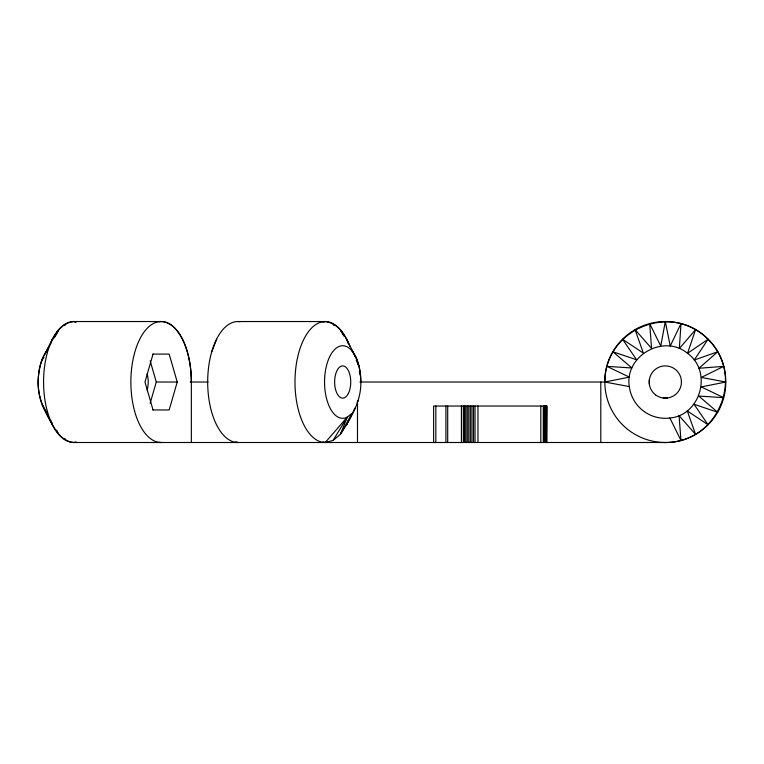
<?xml version="1.0" encoding="UTF-8"?>
<svg xmlns="http://www.w3.org/2000/svg" width="764" height="764" viewBox="0 0 764 764"><rect width="100%" height="100%" fill="white"/><g stroke="black" fill="none" stroke-linecap="round" stroke-linejoin="round"><path stroke-width="1.15" d="M435.843 406.028L435.843 442.499L433.618 442.499L433.618 406.037L546.451 406.037L546.862 442.499L545.238 442.499L545.238 406.037M445.909 442.49L445.909 406.028M447.694 442.49L447.694 406.028M461.427 442.48L461.437 406.018M463.356 442.48L463.356 406.018M464.541 442.48L464.541 406.018M465.859 442.48L465.859 406.018M467.281 442.48L467.281 406.018M468.781 442.48L468.781 406.018M470.328 442.48L470.328 406.018M471.904 442.48L471.904 406.018M473.489 442.49L473.489 406.018M475.036 442.49L475.036 406.018M477.958 442.49L477.958 406.018M540.807 442.499L540.816 406.028M543.319 442.499L543.319 406.028M544.36 442.499L544.36 406.028M545.935 442.499L545.935 406.037M546.757 406.037L546.451 442.499L546.862 406.037M629.316 386.594C624.198 355.976 663.773 333.371 687.543 353.331C712.812 371.352 700.808 415.329 669.885 418.023A36.29 36.29 0 0 1 629.316 386.594L604.83 382.019L359.873 382.019M354.104 409.294L355.451 407.814L340.343 434.401C350.571 418.71 361.219 401.635 360.828 382.21A36.29 18.145 -90 0 0 341.202 345.853A36.29 18.145 -90 0 0 324.805 388.122A36.29 18.145 -90 0 0 347.286 417.125L340.343 434.401L333.056 440.436L325.225 442.499L322.991 441.907M191.344 442.499L191.344 382.019A60.48 30.245 90 0 0 161.108 321.539L73.822 321.539C57.31 323.43 51.751 341.737 44.713 354.114C40.54 361.649 38.83 370.177 38.248 378.696C36.873 395.408 44.131 410.793 52.429 424.794C56.994 433.112 63.593 441.678 73.802 442.499L665.32 442.499C717.959 443.13 745.76 376.031 708.085 339.254C671.308 301.579 604.2 329.37 604.83 382.019L629.364 377.12L606.893 366.367L631.857 367.981L612.938 351.774L636.632 359.796L622.545 339.254L643.355 353.13L635.075 329.637A60.48 60.48 0 0 1 725.8 382.019A60.48 60.48 0 0 1 635.075 434.401A60.48 60.48 0 0 1 635.075 329.637L651.587 348.432L649.667 323.592L660.745 346.016L665.32 321.539L670.219 346.063L680.972 323.592L679.358 348.556L695.555 329.637L687.543 353.331L708.085 339.254L694.209 360.064L717.702 351.774L698.907 368.286L723.737 366.367L701.314 377.445L725.8 382.019L701.276 386.918L723.737 397.672L698.783 396.058L717.702 412.264L694.008 404.242L708.085 424.784L687.275 410.908L695.555 434.401L679.053 415.606L680.972 440.436L669.885 418.023M153.039 354.085L144.979 382.019L153.039 409.953M150.155 403.249L156.276 382.019L150.155 360.789M152.876 354.085L169.169 354.085L177.229 382.019L169.169 409.953L152.876 409.953M50.434 344.478L52.429 339.254M348.212 420.611L346.608 424.784L351.669 413.544L347.286 417.125L325.225 442.499A60.48 30.245 -90 0 1 297.817 356.463A60.48 30.245 -90 0 1 348.384 343.132M211.771 351.736L216.661 339.216M57.271 332.741L58.694 329.647L53.451 338.824M55.065 336.8L58.694 329.647M49.956 344.936L44.713 354.114L46.06 352.471M357.199 402.322L358.354 400.336M333.056 440.436L347.286 417.125M64.72 325.579L65.99 323.602M41.504 361.076L43.949 357.361M322.991 322.121L325.225 321.539C343.485 323.917 348.441 345.156 356.511 358.507C359.443 366.176 360.885 374.36 360.713 382.573M76.037 441.907L73.802 442.499A60.48 30.245 90 0 1 43.586 379.765A60.48 30.245 90 0 1 76.056 321.701M237.929 321.539L325.225 321.539M156.276 382.019L177.229 382.019M190.179 382.019L208.066 382.019M663.209 398.006L667.421 398.006M73.822 321.539L76.056 322.131M235.732 441.907L237.929 442.499A60.48 30.245 -90 0 1 207.703 379.765A60.48 30.245 -90 0 1 240.182 321.701M43.672 406.983L42.354 405.226L47.225 413.123M351.66 350.246L352.997 352.147L351.841 350.103M64.711 438.498L65.99 440.446M351.889 350.256L356.511 358.507L353.493 353.054M357.982 364.361L359.08 366.462L356.205 360.178M45.83 411.653L52.429 424.794L51.828 422.607M56.66 430.094L58.694 434.401M349.969 346.579L346.608 339.254L348.212 343.428M359.29 372.24L360.532 375.477M50.434 419.57L52.429 424.794M649.324 379.918L649.324 384.13M600.8 382.019L600.8 442.499M357.485 400.995L357.485 442.499M158.855 321.701A60.48 30.245 -90 0 1 191.344 382.019M158.855 442.337A60.48 30.245 -90 0 0 161.108 442.499A60.48 30.245 90 0 1 130.864 382.019A60.48 30.245 90 0 1 161.108 321.539M147.137 373.949A16.13 8.06 -90 0 1 147.137 390.079M327.479 442.337A60.48 30.245 90 0 1 325.225 442.499M47.273 413.448A36.29 18.145 90 0 1 47.273 350.59M334.384 325.502L333.056 323.592L334.307 325.531M343.8 335.778L340.343 329.637L343.81 335.826M655.502 394.816A16.13 16.13 0 0 0 681.307 384.12A16.13 16.13 0 0 0 659.141 367.121A16.13 16.13 0 0 0 655.502 394.816M348.384 393.422A16.13 8.06 -90 0 0 344.774 366.443A16.13 8.06 -90 0 0 334.899 386.192A16.13 8.06 -90 0 0 348.384 393.422"/></g></svg>
